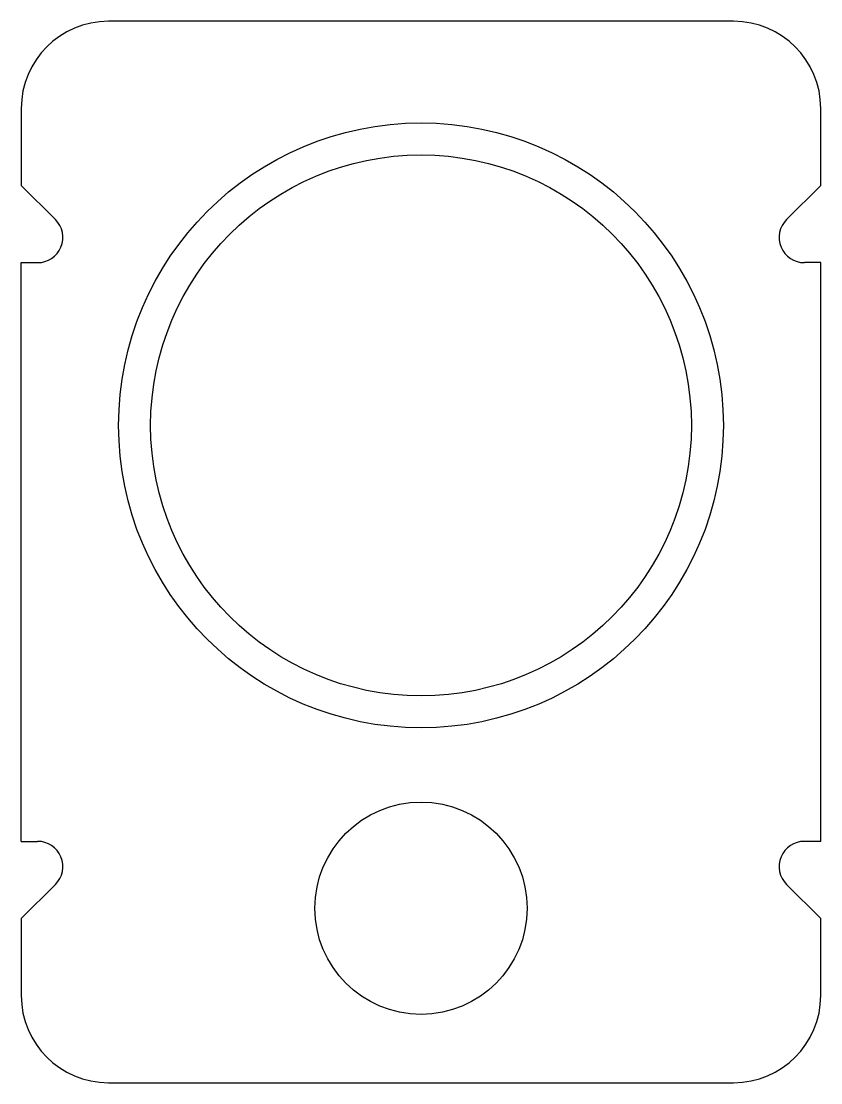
# Model space of a CAD drawing. Extents: x 0 to 275, y 0 to 365.
import ezdxf

# ---------------------------------------------------------------- set-up
doc = ezdxf.new("R2010")
doc.units = 0
doc.layers.get('0').update_dxf_attribs({"linetype": 'CONTINUOUS', "true_color": 0xffffff})

msp = doc.modelspace()

# ---------------------------------------------------------------- linework, layer by layer
for p, q in [((245, 365), (30, 365)), ((0, 335), (0, 308.54)), ((275, 308.54), (275, 335)), ((0, 308.54), (11.75, 296.83)), ((263.25, 296.83), (275, 308.54)), ((0, 83), (0, 282)), ((0, 282), (5.63, 282)), ((275, 282), (269.37, 282)), ((275, 83), (275, 282)), ((0, 83), (5.63, 83)), ((275, 83), (269.37, 83)), ((11.75, 68.17), (0, 56.46)), ((275, 56.46), (263.25, 68.17)), ((0, 56.46), (0, 30)), ((275, 30), (275, 56.46)), ((30, 0), (245, 0))]:
    msp.add_line(p, q)
for centre, radius in [((137.5, 226.04), 104), ((137.5, 226.04), 93), ((137.5, 60), 36.5)]:
    msp.add_circle(centre, radius)
for centre, radius, start, end in [((30, 335), 30, 90, 180), ((245, 335), 30, 0, 90), ((5.63, 290.68), 8.68, 270, 45.113), ((269.37, 290.68), 8.68, 134.887, 270), ((5.63, 74.32), 8.68, 314.887, 90), ((269.37, 74.32), 8.68, 90, 225.113), ((30, 30), 30, 180, 270), ((245, 30), 30, 270, 0)]:
    msp.add_arc(centre, radius, start, end)

doc.saveas('drawing.dxf')
